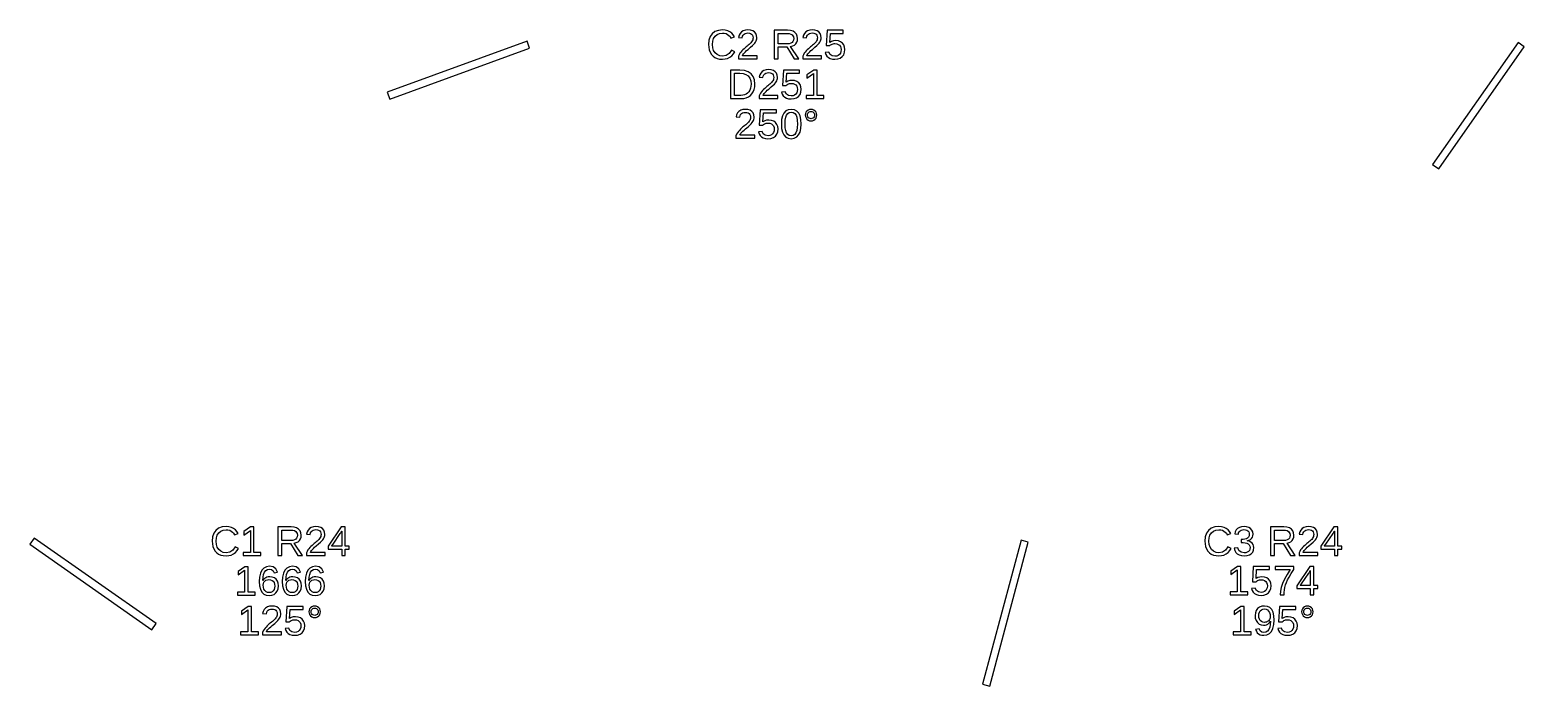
# Model space of a CAD drawing. Extents: x 194 to 2890, y 45 to 1503.
# Drawn here: x 223.6 to 524.6, y 845.8 to 978 of the extents above; entities that cross this region are included whole.
import ezdxf

# ---------------------------------------------------------------- set-up
doc = ezdxf.new("R2010")
doc.units = 0
doc.layers.get('0').update_dxf_attribs({"linetype": 'CONTINUOUS'})

msp = doc.modelspace()

# ---------------------------------------------------------------- linework, layer by layer
for points in [[(324.257, 974.295), (323.743, 975.705), (295.553, 965.444), (296.066, 964.035)], [(363.632, 972.093), (364.128, 972.222), (364.578, 972.437), (364.973, 972.734), (365.305, 973.109), (365.573, 973.564), (364.938, 973.881), (364.467, 973.219), (363.864, 972.821), (363.127, 972.689), (362.544, 972.76), (362.047, 972.974), (361.636, 973.33), (361.33, 973.803), (361.146, 974.368), (361.085, 975.024), (361.144, 975.685), (361.32, 976.244), (361.614, 976.703), (362.013, 977.043), (362.507, 977.247), (363.095, 977.315), (363.481, 977.286), (363.83, 977.198), (364.143, 977.051), (364.41, 976.848), (364.624, 976.593), (364.783, 976.286), (365.52, 976.53), (365.291, 976.961), (364.99, 977.315), (364.617, 977.592), (364.174, 977.791), (363.664, 977.91), (363.087, 977.95), (362.277, 977.863), (361.593, 977.604), (361.036, 977.173), (360.625, 976.589), (360.378, 975.873), (360.296, 975.024), (360.332, 974.441), (360.443, 973.913), (360.627, 973.44), (360.882, 973.028), (361.203, 972.685), (361.591, 972.41), (362.039, 972.21), (362.539, 972.09), (363.091, 972.05)], [(370.106, 972.754), (367.115, 972.754), (367.214, 972.946), (367.347, 973.144), (367.514, 973.346), (367.72, 973.559), (367.968, 973.789), (368.259, 974.036), (368.764, 974.457), (369.148, 974.797), (369.41, 975.057), (369.594, 975.277), (369.745, 975.496), (369.864, 975.716), (369.948, 975.936), (369.999, 976.157), (370.016, 976.379), (369.964, 976.843), (369.809, 977.23), (369.55, 977.541), (369.195, 977.768), (368.751, 977.904), (368.218, 977.95), (367.723, 977.905), (367.293, 977.769), (366.926, 977.543), (366.638, 977.24), (366.443, 976.876), (366.342, 976.448), (367.091, 976.379), (367.154, 976.663), (367.272, 976.901), (367.447, 977.093), (367.667, 977.235), (367.924, 977.319), (368.218, 977.348), (368.522, 977.319), (368.778, 977.232), (368.987, 977.087), (369.141, 976.89), (369.233, 976.646), (369.264, 976.355), (369.246, 976.13), (369.192, 975.921), (369.103, 975.728), (368.985, 975.547), (368.844, 975.37), (368.682, 975.199), (368.501, 975.031), (368.306, 974.863), (368.098, 974.695), (367.881, 974.522), (367.664, 974.34), (367.445, 974.148), (367.228, 973.943), (367.019, 973.724), (366.816, 973.488), (366.627, 973.233), (366.458, 972.953), (366.31, 972.648), (366.31, 972.132), (370.106, 972.132)], [(374.301, 974.512), (376.087, 974.512), (377.576, 972.132), (378.472, 972.132), (376.844, 974.601), (377.249, 974.713), (377.592, 974.896), (377.871, 975.151), (378.078, 975.463), (378.202, 975.821), (378.244, 976.225), (378.185, 976.702), (378.009, 977.104), (377.717, 977.431), (377.316, 977.672), (376.818, 977.816), (376.221, 977.864), (373.524, 977.864), (373.524, 972.132), (374.301, 972.132)], [(374.301, 975.126), (374.301, 977.242), (376.144, 977.242), (376.537, 977.213), (376.863, 977.125), (377.123, 976.979), (377.311, 976.778), (377.425, 976.524), (377.462, 976.217), (377.425, 975.898), (377.313, 975.63), (377.127, 975.413), (376.872, 975.254), (376.555, 975.158), (376.177, 975.126)], [(383.074, 972.754), (380.083, 972.754), (380.182, 972.946), (380.315, 973.144), (380.482, 973.346), (380.688, 973.559), (380.936, 973.789), (381.226, 974.036), (381.732, 974.457), (382.116, 974.797), (382.378, 975.057), (382.562, 975.277), (382.713, 975.496), (382.832, 975.716), (382.916, 975.936), (382.967, 976.157), (382.984, 976.379), (382.932, 976.843), (382.777, 977.23), (382.518, 977.541), (382.163, 977.768), (381.719, 977.904), (381.186, 977.95), (380.691, 977.905), (380.261, 977.769), (379.894, 977.543), (379.606, 977.24), (379.411, 976.876), (379.31, 976.448), (380.059, 976.379), (380.122, 976.663), (380.24, 976.901), (380.415, 977.093), (380.635, 977.235), (380.892, 977.319), (381.186, 977.348), (381.49, 977.319), (381.746, 977.232), (381.955, 977.087), (382.108, 976.89), (382.201, 976.646), (382.231, 976.355), (382.214, 976.13), (382.16, 975.921), (382.071, 975.728), (381.952, 975.547), (381.812, 975.37), (381.65, 975.199), (381.469, 975.031), (381.274, 974.863), (381.066, 974.695), (380.849, 974.522), (380.632, 974.34), (380.413, 974.148), (380.196, 973.943), (379.987, 973.724), (379.784, 973.488), (379.595, 973.233), (379.426, 972.953), (379.278, 972.648), (379.278, 972.132), (383.074, 972.132)], [(386.334, 972.108), (386.833, 972.282), (387.238, 972.571), (387.538, 972.961), (387.718, 973.437), (387.777, 973.999), (387.722, 974.497), (387.554, 974.929), (387.275, 975.293), (386.902, 975.569), (386.452, 975.734), (385.926, 975.789), (385.48, 975.749), (385.085, 975.627), (384.742, 975.423), (384.852, 977.242), (387.444, 977.242), (387.444, 977.864), (384.185, 977.864), (383.993, 974.78), (384.71, 974.78), (384.88, 974.915), (385.051, 975.021), (385.222, 975.098), (385.398, 975.15), (385.582, 975.181), (385.776, 975.191), (386.129, 975.154), (386.431, 975.043), (386.681, 974.858), (386.867, 974.612), (386.979, 974.321), (387.017, 973.983), (386.979, 973.597), (386.868, 973.271), (386.683, 973.004), (386.432, 972.806), (386.124, 972.688), (385.759, 972.648), (385.2, 972.743), (384.803, 973.026), (384.567, 973.499), (383.827, 973.413), (383.954, 973.006), (384.161, 972.668), (384.449, 972.4), (384.812, 972.206), (385.243, 972.089), (385.743, 972.05)], [(524.614, 974.57), (523.386, 975.43), (506.178, 950.856), (507.407, 949.995)], [(367.399, 964.171), (367.887, 964.289), (368.332, 964.485), (368.723, 964.756), (369.05, 965.096), (369.312, 965.505), (369.504, 965.973), (369.62, 966.49), (369.658, 967.057), (369.57, 967.886), (369.306, 968.579), (368.867, 969.134), (368.265, 969.54), (367.516, 969.783), (366.619, 969.864), (364.723, 969.864), (364.723, 964.132), (366.867, 964.132)], [(374.272, 964.754), (371.282, 964.754), (371.38, 964.946), (371.513, 965.144), (371.681, 965.346), (371.886, 965.559), (372.134, 965.789), (372.425, 966.036), (372.931, 966.457), (373.315, 966.797), (373.577, 967.057), (373.761, 967.277), (373.912, 967.496), (374.03, 967.716), (374.115, 967.936), (374.166, 968.157), (374.183, 968.379), (374.131, 968.843), (373.976, 969.23), (373.717, 969.541), (373.362, 969.768), (372.918, 969.904), (372.385, 969.95), (371.89, 969.905), (371.46, 969.769), (371.093, 969.543), (370.804, 969.24), (370.61, 968.876), (370.509, 968.448), (371.257, 968.379), (371.321, 968.663), (371.439, 968.901), (371.613, 969.093), (371.834, 969.235), (372.091, 969.319), (372.385, 969.348), (372.689, 969.319), (372.945, 969.232), (373.153, 969.087), (373.307, 968.89), (373.399, 968.646), (373.43, 968.355), (373.412, 968.13), (373.359, 967.921), (373.269, 967.728), (373.151, 967.547), (373.011, 967.37), (372.848, 967.199), (372.668, 967.031), (372.473, 966.863), (372.264, 966.695), (372.048, 966.522), (371.83, 966.34), (371.611, 966.148), (371.395, 965.943), (371.186, 965.724), (370.983, 965.488), (370.794, 965.233), (370.625, 964.953), (370.476, 964.648), (370.476, 964.132), (374.272, 964.132)], [(377.533, 964.108), (378.031, 964.282), (378.437, 964.571), (378.737, 964.961), (378.916, 965.437), (378.976, 965.999), (378.92, 966.497), (378.753, 966.929), (378.474, 967.293), (378.1, 967.569), (377.651, 967.734), (377.125, 967.789), (376.679, 967.749), (376.284, 967.627), (375.941, 967.423), (376.051, 969.242), (378.642, 969.242), (378.642, 969.864), (375.383, 969.864), (375.192, 966.78), (375.908, 966.78), (376.079, 966.915), (376.25, 967.021), (376.421, 967.098), (376.596, 967.15), (376.781, 967.181), (376.974, 967.191), (377.328, 967.154), (377.63, 967.043), (377.88, 966.858), (378.066, 966.612), (378.178, 966.321), (378.215, 965.983), (378.178, 965.597), (378.067, 965.271), (377.882, 965.004), (377.631, 964.806), (377.323, 964.688), (376.958, 964.648), (376.399, 964.743), (376.001, 965.026), (375.766, 965.499), (375.025, 965.413), (375.152, 965.006), (375.36, 964.668), (375.648, 964.4), (376.01, 964.206), (376.442, 964.089), (376.942, 964.05)], [(383.554, 964.754), (382.158, 964.754), (382.158, 969.864), (381.483, 969.864), (380.128, 968.933), (380.128, 968.241), (381.422, 969.165), (381.422, 964.754), (379.961, 964.754), (379.961, 964.132), (383.554, 964.132)], [(365.5, 964.754), (365.5, 969.242), (366.602, 969.242), (367.282, 969.18), (367.846, 968.993), (368.293, 968.682), (368.617, 968.253), (368.812, 967.711), (368.877, 967.057), (368.848, 966.606), (368.763, 966.196), (368.621, 965.828), (368.425, 965.508), (368.18, 965.242), (367.886, 965.031), (367.55, 964.877), (367.181, 964.785), (366.777, 964.754)], [(369.597, 956.754), (366.607, 956.754), (366.705, 956.946), (366.838, 957.144), (367.005, 957.346), (367.211, 957.559), (367.459, 957.789), (367.75, 958.036), (368.256, 958.457), (368.64, 958.797), (368.901, 959.057), (369.086, 959.277), (369.237, 959.496), (369.355, 959.716), (369.44, 959.936), (369.491, 960.157), (369.508, 960.379), (369.456, 960.843), (369.301, 961.23), (369.042, 961.541), (368.687, 961.768), (368.242, 961.904), (367.709, 961.95), (367.215, 961.905), (366.784, 961.769), (366.417, 961.543), (366.129, 961.24), (365.935, 960.876), (365.833, 960.448), (366.582, 960.379), (366.645, 960.663), (366.764, 960.901), (366.938, 961.093), (367.159, 961.235), (367.416, 961.319), (367.709, 961.348), (368.013, 961.319), (368.27, 961.232), (368.478, 961.087), (368.632, 960.89), (368.724, 960.646), (368.755, 960.355), (368.737, 960.13), (368.683, 959.921), (368.594, 959.728), (368.476, 959.547), (368.336, 959.37), (368.173, 959.199), (367.992, 959.031), (367.798, 958.863), (367.589, 958.695), (367.373, 958.522), (367.155, 958.34), (366.936, 958.148), (366.72, 957.943), (366.51, 957.724), (366.307, 957.488), (366.118, 957.233), (365.949, 956.953), (365.801, 956.648), (365.801, 956.132), (369.597, 956.132)], [(372.858, 956.108), (373.356, 956.282), (373.762, 956.571), (374.061, 956.961), (374.241, 957.437), (374.301, 957.999), (374.245, 958.497), (374.078, 958.929), (373.798, 959.293), (373.425, 959.569), (372.976, 959.734), (372.45, 959.789), (372.003, 959.749), (371.609, 959.627), (371.266, 959.423), (371.375, 961.242), (373.967, 961.242), (373.967, 961.864), (370.708, 961.864), (370.517, 958.78), (371.233, 958.78), (371.404, 958.915), (371.575, 959.021), (371.746, 959.098), (371.921, 959.15), (372.106, 959.181), (372.299, 959.191), (372.653, 959.154), (372.955, 959.043), (373.204, 958.858), (373.391, 958.612), (373.503, 958.321), (373.54, 957.983), (373.503, 957.597), (373.392, 957.271), (373.206, 957.004), (372.955, 956.806), (372.648, 956.688), (372.283, 956.648), (371.724, 956.743), (371.326, 957.026), (371.091, 957.499), (370.35, 957.413), (370.477, 957.006), (370.685, 956.668), (370.973, 956.4), (371.335, 956.206), (371.766, 956.089), (372.266, 956.05)], [(377.564, 956.134), (378.062, 956.387), (378.453, 956.807), (378.735, 957.387), (378.904, 958.118), (378.96, 959), (378.906, 959.894), (378.746, 960.629), (378.478, 961.205), (378.097, 961.619), (377.599, 961.867), (376.982, 961.95), (376.35, 961.868), (375.842, 961.623), (375.459, 961.213), (375.191, 960.64), (375.03, 959.902), (374.977, 959), (375.032, 958.114), (375.197, 957.382), (375.473, 956.803), (375.859, 956.385), (376.354, 956.134), (376.958, 956.05)], [(376.571, 956.711), (376.255, 956.9), (376.016, 957.214), (375.85, 957.664), (375.75, 958.259), (375.717, 959), (375.75, 959.759), (375.848, 960.362), (376.012, 960.806), (376.251, 961.112), (376.574, 961.295), (376.982, 961.356), (377.38, 961.294), (377.696, 961.108), (377.928, 960.798), (378.088, 960.351), (378.183, 959.751), (378.215, 959), (378.182, 958.271), (378.081, 957.68), (377.914, 957.226), (377.675, 956.905), (377.359, 956.712), (376.966, 956.648)], [(381.255, 959.668), (381.529, 959.781), (381.774, 959.968), (381.965, 960.21), (382.079, 960.484), (382.117, 960.79), (382.08, 961.097), (381.966, 961.371), (381.778, 961.612), (381.535, 961.8), (381.259, 961.912), (380.95, 961.95), (380.641, 961.912), (380.365, 961.798), (380.122, 961.608), (379.933, 961.365), (379.82, 961.093), (379.782, 960.79), (379.82, 960.488), (379.935, 960.215), (380.126, 959.972), (380.37, 959.783), (380.645, 959.669), (380.95, 959.631)], [(380.761, 960.082), (380.591, 960.154), (380.439, 960.274), (380.32, 960.427), (380.249, 960.599), (380.226, 960.79), (380.249, 960.981), (380.319, 961.154), (380.435, 961.307), (380.585, 961.427), (380.757, 961.499), (380.95, 961.523), (381.143, 961.499), (381.314, 961.429), (381.464, 961.311), (381.581, 961.159), (381.651, 960.986), (381.674, 960.79), (381.65, 960.597), (381.58, 960.424), (381.462, 960.271), (381.311, 960.153), (381.14, 960.082), (380.95, 960.058)], [(263.632, 872.093), (264.128, 872.222), (264.578, 872.437), (264.973, 872.734), (265.305, 873.109), (265.573, 873.564), (264.938, 873.881), (264.467, 873.219), (263.864, 872.821), (263.127, 872.689), (262.544, 872.76), (262.047, 872.974), (261.636, 873.33), (261.33, 873.803), (261.146, 874.368), (261.085, 875.024), (261.144, 875.685), (261.32, 876.244), (261.614, 876.703), (262.013, 877.043), (262.507, 877.247), (263.095, 877.315), (263.481, 877.286), (263.83, 877.198), (264.143, 877.051), (264.41, 876.848), (264.624, 876.593), (264.783, 876.286), (265.52, 876.53), (265.291, 876.961), (264.99, 877.315), (264.617, 877.592), (264.174, 877.791), (263.664, 877.91), (263.087, 877.95), (262.277, 877.863), (261.593, 877.604), (261.036, 877.173), (260.625, 876.589), (260.378, 875.873), (260.296, 875.024), (260.332, 874.441), (260.443, 873.913), (260.627, 873.44), (260.882, 873.028), (261.203, 872.685), (261.591, 872.41), (262.039, 872.21), (262.539, 872.09), (263.091, 872.05)], [(270.118, 872.754), (268.722, 872.754), (268.722, 877.864), (268.047, 877.864), (266.692, 876.933), (266.692, 876.241), (267.986, 877.165), (267.986, 872.754), (266.525, 872.754), (266.525, 872.132), (270.118, 872.132)], [(274.301, 874.512), (276.087, 874.512), (277.576, 872.132), (278.472, 872.132), (276.844, 874.601), (277.249, 874.713), (277.592, 874.896), (277.871, 875.151), (278.078, 875.463), (278.202, 875.821), (278.244, 876.225), (278.185, 876.702), (278.009, 877.104), (277.717, 877.431), (277.316, 877.672), (276.818, 877.816), (276.221, 877.864), (273.524, 877.864), (273.524, 872.132), (274.301, 872.132)], [(274.301, 875.126), (274.301, 877.242), (276.144, 877.242), (276.537, 877.213), (276.863, 877.125), (277.123, 876.979), (277.311, 876.778), (277.425, 876.524), (277.462, 876.217), (277.425, 875.898), (277.313, 875.63), (277.127, 875.413), (276.872, 875.254), (276.555, 875.158), (276.177, 875.126)], [(283.074, 872.754), (280.083, 872.754), (280.182, 872.946), (280.315, 873.144), (280.482, 873.346), (280.688, 873.559), (280.936, 873.789), (281.226, 874.036), (281.732, 874.457), (282.116, 874.797), (282.378, 875.057), (282.562, 875.277), (282.713, 875.496), (282.832, 875.716), (282.916, 875.936), (282.967, 876.157), (282.984, 876.379), (282.932, 876.843), (282.777, 877.23), (282.518, 877.541), (282.163, 877.768), (281.719, 877.904), (281.186, 877.95), (280.691, 877.905), (280.261, 877.769), (279.894, 877.543), (279.606, 877.24), (279.411, 876.876), (279.31, 876.448), (280.059, 876.379), (280.122, 876.663), (280.24, 876.901), (280.415, 877.093), (280.635, 877.235), (280.892, 877.319), (281.186, 877.348), (281.49, 877.319), (281.746, 877.232), (281.955, 877.087), (282.108, 876.89), (282.201, 876.646), (282.231, 876.355), (282.214, 876.13), (282.16, 875.921), (282.071, 875.728), (281.952, 875.547), (281.812, 875.37), (281.65, 875.199), (281.469, 875.031), (281.274, 874.863), (281.066, 874.695), (280.849, 874.522), (280.632, 874.34), (280.413, 874.148), (280.196, 873.943), (279.987, 873.724), (279.784, 873.488), (279.595, 873.233), (279.426, 872.953), (279.278, 872.648), (279.278, 872.132), (283.074, 872.132)], [(287.078, 873.429), (287.883, 873.429), (287.883, 874.007), (287.078, 874.007), (287.078, 877.864), (286.309, 877.864), (283.684, 873.999), (283.684, 873.429), (286.386, 873.429), (286.386, 872.132), (287.078, 872.132)], [(284.36, 874.007), (284.425, 874.089), (284.644, 874.39), (286.113, 876.554), (286.154, 876.618), (286.207, 876.708), (286.272, 876.823), (286.332, 876.932), (286.37, 877.004), (286.386, 877.038), (286.386, 874.007)], [(463.632, 872.093), (464.128, 872.222), (464.578, 872.437), (464.973, 872.734), (465.305, 873.109), (465.573, 873.564), (464.938, 873.881), (464.467, 873.219), (463.864, 872.821), (463.127, 872.689), (462.544, 872.76), (462.047, 872.974), (461.636, 873.33), (461.33, 873.803), (461.146, 874.368), (461.085, 875.024), (461.144, 875.685), (461.32, 876.244), (461.614, 876.703), (462.013, 877.043), (462.507, 877.247), (463.095, 877.315), (463.481, 877.286), (463.83, 877.198), (464.143, 877.051), (464.41, 876.848), (464.624, 876.593), (464.783, 876.286), (465.52, 876.53), (465.291, 876.961), (464.99, 877.315), (464.617, 877.592), (464.174, 877.791), (463.664, 877.91), (463.087, 877.95), (462.277, 877.863), (461.593, 877.604), (461.036, 877.173), (460.625, 876.589), (460.378, 875.873), (460.296, 875.024), (460.332, 874.441), (460.443, 873.913), (460.627, 873.44), (460.882, 873.028), (461.203, 872.685), (461.591, 872.41), (462.039, 872.21), (462.539, 872.09), (463.091, 872.05)], [(468.79, 872.099), (469.27, 872.244), (469.654, 872.486), (469.934, 872.816), (470.103, 873.225), (470.159, 873.714), (470.119, 874.06), (469.999, 874.363), (469.801, 874.626), (469.53, 874.835), (469.197, 874.978), (468.8, 875.057), (468.8, 875.073), (469.159, 875.179), (469.457, 875.335), (469.693, 875.539), (469.863, 875.791), (469.966, 876.089), (470, 876.432), (469.947, 876.875), (469.787, 877.247), (469.522, 877.549), (469.16, 877.772), (468.714, 877.905), (468.181, 877.95), (467.687, 877.906), (467.256, 877.774), (466.889, 877.555), (466.601, 877.258), (466.407, 876.892), (466.306, 876.457), (467.042, 876.4), (467.102, 876.678), (467.218, 876.911), (467.39, 877.099), (467.61, 877.237), (467.871, 877.32), (468.173, 877.348), (468.499, 877.318), (468.767, 877.229), (468.977, 877.081), (469.127, 876.882), (469.217, 876.64), (469.247, 876.355), (469.21, 876.068), (469.1, 875.826), (468.916, 875.629), (468.664, 875.483), (468.353, 875.395), (467.982, 875.366), (467.583, 875.366), (467.583, 874.731), (467.998, 874.731), (468.416, 874.702), (468.762, 874.615), (469.038, 874.469), (469.238, 874.271), (469.358, 874.028), (469.398, 873.739), (469.363, 873.41), (469.258, 873.14), (469.082, 872.929), (468.846, 872.778), (468.556, 872.687), (468.214, 872.656), (467.585, 872.769), (467.169, 873.108), (466.965, 873.674), (466.208, 873.604), (466.32, 873.134), (466.525, 872.746), (466.824, 872.443), (467.209, 872.225), (467.672, 872.094), (468.214, 872.05)], [(474.301, 874.512), (476.087, 874.512), (477.576, 872.132), (478.472, 872.132), (476.844, 874.601), (477.249, 874.713), (477.592, 874.896), (477.871, 875.151), (478.078, 875.463), (478.202, 875.821), (478.244, 876.225), (478.185, 876.702), (478.009, 877.104), (477.717, 877.431), (477.316, 877.672), (476.818, 877.816), (476.221, 877.864), (473.524, 877.864), (473.524, 872.132), (474.301, 872.132)], [(474.301, 875.126), (474.301, 877.242), (476.144, 877.242), (476.537, 877.213), (476.863, 877.125), (477.123, 876.979), (477.311, 876.778), (477.425, 876.524), (477.462, 876.217), (477.425, 875.898), (477.313, 875.63), (477.127, 875.413), (476.872, 875.254), (476.555, 875.158), (476.177, 875.126)], [(483.074, 872.754), (480.083, 872.754), (480.182, 872.946), (480.315, 873.144), (480.482, 873.346), (480.688, 873.559), (480.936, 873.789), (481.226, 874.036), (481.732, 874.457), (482.116, 874.797), (482.378, 875.057), (482.562, 875.277), (482.713, 875.496), (482.832, 875.716), (482.916, 875.936), (482.967, 876.157), (482.984, 876.379), (482.932, 876.843), (482.777, 877.23), (482.518, 877.541), (482.163, 877.768), (481.719, 877.904), (481.186, 877.95), (480.691, 877.905), (480.261, 877.769), (479.894, 877.543), (479.606, 877.24), (479.411, 876.876), (479.31, 876.448), (480.059, 876.379), (480.122, 876.663), (480.24, 876.901), (480.415, 877.093), (480.635, 877.235), (480.892, 877.319), (481.186, 877.348), (481.49, 877.319), (481.746, 877.232), (481.955, 877.087), (482.108, 876.89), (482.201, 876.646), (482.231, 876.355), (482.214, 876.13), (482.16, 875.921), (482.071, 875.728), (481.952, 875.547), (481.812, 875.37), (481.65, 875.199), (481.469, 875.031), (481.274, 874.863), (481.066, 874.695), (480.849, 874.522), (480.632, 874.34), (480.413, 874.148), (480.196, 873.943), (479.987, 873.724), (479.784, 873.488), (479.595, 873.233), (479.426, 872.953), (479.278, 872.648), (479.278, 872.132), (483.074, 872.132)], [(487.078, 873.429), (487.883, 873.429), (487.883, 874.007), (487.078, 874.007), (487.078, 877.864), (486.309, 877.864), (483.684, 873.999), (483.684, 873.429), (486.386, 873.429), (486.386, 872.132), (487.078, 872.132)], [(484.36, 874.007), (484.425, 874.089), (484.644, 874.39), (486.113, 876.554), (486.154, 876.618), (486.207, 876.708), (486.272, 876.823), (486.332, 876.932), (486.37, 877.004), (486.386, 877.038), (486.386, 874.007)], [(249.005, 858.407), (224.43, 875.614), (223.57, 874.386), (248.144, 857.178)], [(424.724, 874.806), (423.276, 875.194), (415.511, 846.216), (416.96, 845.828)], [(268.958, 864.754), (267.563, 864.754), (267.563, 869.864), (266.887, 869.864), (265.532, 868.933), (265.532, 868.241), (266.826, 869.165), (266.826, 864.754), (265.366, 864.754), (265.366, 864.132), (268.958, 864.132)], [(272.318, 864.108), (272.771, 864.283), (273.141, 864.575), (273.415, 864.967), (273.579, 865.445), (273.634, 866.007), (273.582, 866.528), (273.426, 866.973), (273.168, 867.342), (272.821, 867.618), (272.401, 867.783), (271.908, 867.838), (271.608, 867.817), (271.332, 867.752), (271.078, 867.645), (270.855, 867.496), (270.668, 867.309), (270.517, 867.081), (270.555, 867.761), (270.67, 868.325), (270.861, 868.772), (271.121, 869.096), (271.445, 869.291), (271.831, 869.356), (272.26, 869.278), (272.574, 869.045), (272.775, 868.656), (273.475, 868.782), (273.143, 869.431), (272.598, 869.82), (271.839, 869.95), (271.233, 869.861), (270.727, 869.595), (270.322, 869.152), (270.025, 868.544), (269.848, 867.782), (269.789, 866.866), (269.846, 866.022), (270.016, 865.323), (270.301, 864.77), (270.694, 864.37), (271.187, 864.13), (271.782, 864.05)], [(271.437, 864.687), (271.157, 864.828), (270.918, 865.063), (270.736, 865.372), (270.627, 865.734), (270.59, 866.15), (270.625, 866.474), (270.73, 866.749), (270.905, 866.974), (271.138, 867.14), (271.414, 867.239), (271.733, 867.273), (272.07, 867.235), (272.354, 867.122), (272.584, 866.935), (272.753, 866.678), (272.855, 866.358), (272.889, 865.975), (272.856, 865.589), (272.755, 865.263), (272.588, 864.996), (272.362, 864.798), (272.085, 864.68), (271.758, 864.64)], [(276.953, 864.108), (277.406, 864.283), (277.776, 864.575), (278.049, 864.967), (278.213, 865.445), (278.268, 866.007), (278.216, 866.528), (278.061, 866.973), (277.802, 867.342), (277.455, 867.618), (277.036, 867.783), (276.543, 867.838), (276.243, 867.817), (275.966, 867.752), (275.713, 867.645), (275.49, 867.496), (275.302, 867.309), (275.151, 867.081), (275.19, 867.761), (275.304, 868.325), (275.495, 868.772), (275.756, 869.096), (276.079, 869.291), (276.466, 869.356), (276.894, 869.278), (277.209, 869.045), (277.41, 868.656), (278.109, 868.782), (277.778, 869.431), (277.232, 869.82), (276.474, 869.95), (275.868, 869.861), (275.362, 869.595), (274.956, 869.152), (274.66, 868.544), (274.482, 867.782), (274.423, 866.866), (274.48, 866.022), (274.651, 865.323), (274.936, 864.77), (275.328, 864.37), (275.822, 864.13), (276.417, 864.05)], [(276.071, 864.687), (275.791, 864.828), (275.552, 865.063), (275.37, 865.372), (275.261, 865.734), (275.225, 866.15), (275.26, 866.474), (275.365, 866.749), (275.54, 866.974), (275.772, 867.14), (276.048, 867.239), (276.368, 867.273), (276.705, 867.235), (276.988, 867.122), (277.218, 866.935), (277.388, 866.678), (277.49, 866.358), (277.524, 865.975), (277.49, 865.589), (277.39, 865.263), (277.222, 864.996), (276.996, 864.798), (276.72, 864.68), (276.392, 864.64)], [(281.588, 864.108), (282.041, 864.283), (282.41, 864.575), (282.684, 864.967), (282.848, 865.445), (282.903, 866.007), (282.851, 866.528), (282.696, 866.973), (282.437, 867.342), (282.09, 867.618), (281.67, 867.783), (281.178, 867.838), (280.877, 867.817), (280.601, 867.752), (280.348, 867.645), (280.124, 867.496), (279.937, 867.309), (279.786, 867.081), (279.824, 867.761), (279.939, 868.325), (280.13, 868.772), (280.39, 869.096), (280.714, 869.291), (281.1, 869.356), (281.529, 869.278), (281.843, 869.045), (282.044, 868.656), (282.744, 868.782), (282.412, 869.431), (281.867, 869.82), (281.108, 869.95), (280.502, 869.861), (279.996, 869.595), (279.591, 869.152), (279.295, 868.544), (279.117, 867.782), (279.058, 866.866), (279.115, 866.022), (279.286, 865.323), (279.57, 864.77), (279.963, 864.37), (280.456, 864.13), (281.051, 864.05)], [(280.706, 864.687), (280.426, 864.828), (280.187, 865.063), (280.005, 865.372), (279.896, 865.734), (279.859, 866.15), (279.894, 866.474), (279.999, 866.749), (280.175, 866.974), (280.407, 867.14), (280.683, 867.239), (281.003, 867.273), (281.339, 867.235), (281.623, 867.122), (281.853, 866.935), (282.023, 866.678), (282.124, 866.358), (282.158, 865.975), (282.125, 865.589), (282.024, 865.263), (281.857, 864.996), (281.631, 864.798), (281.354, 864.68), (281.027, 864.64)], [(468.958, 864.798), (467.563, 864.798), (467.563, 869.909), (466.887, 869.909), (465.532, 868.977), (465.532, 868.285), (466.826, 869.209), (466.826, 864.798), (465.366, 864.798), (465.366, 864.176), (468.958, 864.176)], [(472.207, 864.152), (472.705, 864.326), (473.111, 864.615), (473.41, 865.005), (473.59, 865.481), (473.65, 866.043), (473.594, 866.541), (473.427, 866.973), (473.147, 867.337), (472.774, 867.613), (472.325, 867.778), (471.799, 867.833), (471.352, 867.793), (470.958, 867.671), (470.615, 867.467), (470.724, 869.286), (473.316, 869.286), (473.316, 869.909), (470.057, 869.909), (469.866, 866.824), (470.582, 866.824), (470.753, 866.959), (470.924, 867.065), (471.095, 867.142), (471.27, 867.194), (471.455, 867.225), (471.648, 867.235), (472.002, 867.198), (472.304, 867.087), (472.553, 866.902), (472.74, 866.656), (472.852, 866.365), (472.889, 866.027), (472.852, 865.642), (472.741, 865.315), (472.555, 865.048), (472.304, 864.851), (471.997, 864.732), (471.632, 864.692), (471.073, 864.787), (470.675, 865.07), (470.44, 865.543), (469.699, 865.457), (469.826, 865.05), (470.034, 864.712), (470.322, 864.444), (470.684, 864.25), (471.115, 864.133), (471.615, 864.094)], [(476.27, 864.699), (476.33, 865.21), (476.431, 865.71), (476.572, 866.206), (476.753, 866.706), (476.974, 867.211), (477.273, 867.783), (477.687, 868.484), (478.215, 869.314), (478.215, 869.909), (474.427, 869.909), (474.427, 869.286), (477.507, 869.286), (476.85, 868.272), (476.331, 867.339), (475.951, 866.489), (475.692, 865.692), (475.537, 864.921), (475.485, 864.176), (476.25, 864.176)], [(482.219, 865.474), (483.025, 865.474), (483.025, 866.051), (482.219, 866.051), (482.219, 869.909), (481.45, 869.909), (478.826, 866.043), (478.826, 865.474), (481.527, 865.474), (481.527, 864.176), (482.219, 864.176)], [(479.501, 866.051), (479.566, 866.133), (479.786, 866.434), (481.255, 868.598), (481.296, 868.663), (481.349, 868.752), (481.414, 868.867), (481.473, 868.976), (481.511, 869.048), (481.527, 869.083), (481.527, 866.051)], [(269.609, 856.754), (268.214, 856.754), (268.214, 861.864), (267.538, 861.864), (266.183, 860.933), (266.183, 860.241), (267.477, 861.165), (267.477, 856.754), (266.017, 856.754), (266.017, 856.132), (269.609, 856.132)], [(274.232, 856.754), (271.241, 856.754), (271.34, 856.946), (271.473, 857.144), (271.64, 857.346), (271.846, 857.559), (272.094, 857.789), (272.384, 858.036), (272.89, 858.457), (273.274, 858.797), (273.536, 859.057), (273.72, 859.277), (273.871, 859.496), (273.99, 859.716), (274.074, 859.936), (274.125, 860.157), (274.142, 860.379), (274.09, 860.843), (273.935, 861.23), (273.676, 861.541), (273.321, 861.768), (272.877, 861.904), (272.344, 861.95), (271.849, 861.905), (271.419, 861.769), (271.052, 861.543), (270.764, 861.24), (270.569, 860.876), (270.468, 860.448), (271.217, 860.379), (271.28, 860.663), (271.398, 860.901), (271.573, 861.093), (271.793, 861.235), (272.05, 861.319), (272.344, 861.348), (272.648, 861.319), (272.904, 861.232), (273.113, 861.087), (273.266, 860.89), (273.359, 860.646), (273.389, 860.355), (273.372, 860.13), (273.318, 859.921), (273.229, 859.728), (273.11, 859.547), (272.97, 859.37), (272.808, 859.199), (272.627, 859.031), (272.432, 858.863), (272.224, 858.695), (272.007, 858.522), (271.79, 858.34), (271.571, 858.148), (271.354, 857.943), (271.145, 857.724), (270.942, 857.488), (270.753, 857.233), (270.584, 856.953), (270.436, 856.648), (270.436, 856.132), (274.232, 856.132)], [(277.492, 856.108), (277.991, 856.282), (278.396, 856.571), (278.696, 856.961), (278.876, 857.437), (278.935, 857.999), (278.88, 858.497), (278.712, 858.929), (278.433, 859.293), (278.06, 859.569), (277.61, 859.734), (277.084, 859.789), (276.638, 859.749), (276.243, 859.627), (275.9, 859.423), (276.01, 861.242), (278.602, 861.242), (278.602, 861.864), (275.343, 861.864), (275.151, 858.78), (275.868, 858.78), (276.038, 858.915), (276.209, 859.021), (276.38, 859.098), (276.556, 859.15), (276.74, 859.181), (276.934, 859.191), (277.287, 859.154), (277.589, 859.043), (277.839, 858.858), (278.025, 858.612), (278.137, 858.321), (278.175, 857.983), (278.138, 857.597), (278.026, 857.271), (277.841, 857.004), (277.59, 856.806), (277.282, 856.688), (276.917, 856.648), (276.358, 856.743), (275.961, 857.026), (275.725, 857.499), (274.985, 857.413), (275.112, 857.006), (275.319, 856.668), (275.607, 856.4), (275.97, 856.206), (276.401, 856.089), (276.901, 856.05)], [(281.255, 859.668), (281.529, 859.781), (281.774, 859.968), (281.965, 860.21), (282.079, 860.484), (282.117, 860.79), (282.08, 861.097), (281.966, 861.371), (281.778, 861.612), (281.535, 861.8), (281.259, 861.912), (280.95, 861.95), (280.641, 861.912), (280.365, 861.798), (280.122, 861.608), (279.933, 861.365), (279.82, 861.093), (279.782, 860.79), (279.82, 860.488), (279.935, 860.215), (280.126, 859.972), (280.37, 859.783), (280.645, 859.669), (280.95, 859.631)], [(280.761, 860.082), (280.591, 860.154), (280.439, 860.274), (280.32, 860.427), (280.249, 860.599), (280.226, 860.79), (280.249, 860.981), (280.319, 861.154), (280.435, 861.307), (280.585, 861.427), (280.757, 861.499), (280.95, 861.523), (281.143, 861.499), (281.314, 861.429), (281.464, 861.311), (281.581, 861.159), (281.651, 860.986), (281.674, 860.79), (281.65, 860.597), (281.58, 860.424), (281.462, 860.271), (281.311, 860.153), (281.14, 860.082), (280.95, 860.058)], [(469.609, 856.754), (468.214, 856.754), (468.214, 861.864), (467.538, 861.864), (466.183, 860.933), (466.183, 860.241), (467.477, 861.165), (467.477, 856.754), (466.017, 856.754), (466.017, 856.132), (469.609, 856.132)], [(472.795, 856.138), (473.307, 856.403), (473.717, 856.844), (474.016, 857.448), (474.196, 858.205), (474.256, 859.114), (474.201, 859.981), (474.037, 860.691), (473.764, 861.242), (473.384, 861.635), (472.901, 861.871), (472.315, 861.95), (471.76, 861.893), (471.292, 861.721), (470.912, 861.435), (470.631, 861.049), (470.463, 860.578), (470.407, 860.021), (470.459, 859.476), (470.613, 859.009), (470.871, 858.617), (471.214, 858.324), (471.627, 858.147), (472.108, 858.089), (472.414, 858.113), (472.703, 858.187), (472.974, 858.31), (473.212, 858.474), (473.398, 858.67), (473.532, 858.898), (473.484, 858.23), (473.364, 857.672), (473.17, 857.226), (472.908, 856.901), (472.582, 856.705), (472.193, 856.64), (471.753, 856.72), (471.43, 856.958), (471.225, 857.356), (470.525, 857.246), (470.667, 856.865), (470.861, 856.56), (471.105, 856.333), (471.404, 856.176), (471.763, 856.082), (472.181, 856.05)], [(471.96, 858.707), (471.684, 858.828), (471.457, 859.03), (471.287, 859.302), (471.186, 859.633), (471.152, 860.021), (471.186, 860.403), (471.287, 860.727), (471.457, 860.996), (471.685, 861.196), (471.963, 861.316), (472.291, 861.356), (472.622, 861.309), (472.906, 861.169), (473.141, 860.935), (473.318, 860.624), (473.423, 860.253), (473.459, 859.822), (473.441, 859.605), (473.389, 859.404), (473.302, 859.22), (473.185, 859.057), (473.042, 858.92), (472.873, 858.811), (472.686, 858.731), (472.489, 858.682), (472.283, 858.666)], [(477.492, 856.108), (477.991, 856.282), (478.396, 856.571), (478.696, 856.961), (478.876, 857.437), (478.935, 857.999), (478.88, 858.497), (478.712, 858.929), (478.433, 859.293), (478.06, 859.569), (477.61, 859.734), (477.084, 859.789), (476.638, 859.749), (476.243, 859.627), (475.9, 859.423), (476.01, 861.242), (478.602, 861.242), (478.602, 861.864), (475.343, 861.864), (475.151, 858.78), (475.868, 858.78), (476.038, 858.915), (476.209, 859.021), (476.38, 859.098), (476.556, 859.15), (476.74, 859.181), (476.934, 859.191), (477.287, 859.154), (477.589, 859.043), (477.839, 858.858), (478.025, 858.612), (478.137, 858.321), (478.175, 857.983), (478.138, 857.597), (478.026, 857.271), (477.841, 857.004), (477.59, 856.806), (477.282, 856.688), (476.917, 856.648), (476.358, 856.743), (475.961, 857.026), (475.725, 857.499), (474.985, 857.413), (475.112, 857.006), (475.319, 856.668), (475.607, 856.4), (475.97, 856.206), (476.401, 856.089), (476.901, 856.05)], [(481.255, 859.668), (481.529, 859.781), (481.774, 859.968), (481.965, 860.21), (482.079, 860.484), (482.117, 860.79), (482.08, 861.097), (481.966, 861.371), (481.778, 861.612), (481.535, 861.8), (481.259, 861.912), (480.95, 861.95), (480.641, 861.912), (480.365, 861.798), (480.122, 861.608), (479.933, 861.365), (479.82, 861.093), (479.782, 860.79), (479.82, 860.488), (479.935, 860.215), (480.126, 859.972), (480.37, 859.783), (480.645, 859.669), (480.95, 859.631)], [(480.761, 860.082), (480.591, 860.154), (480.439, 860.274), (480.32, 860.427), (480.249, 860.599), (480.226, 860.79), (480.249, 860.981), (480.319, 861.154), (480.435, 861.307), (480.585, 861.427), (480.757, 861.499), (480.95, 861.523), (481.143, 861.499), (481.314, 861.429), (481.464, 861.311), (481.581, 861.159), (481.651, 860.986), (481.674, 860.79), (481.65, 860.597), (481.58, 860.424), (481.462, 860.271), (481.311, 860.153), (481.14, 860.082), (480.95, 860.058)]]:
    msp.add_lwpolyline(points, close=True)

doc.saveas('drawing.dxf')
